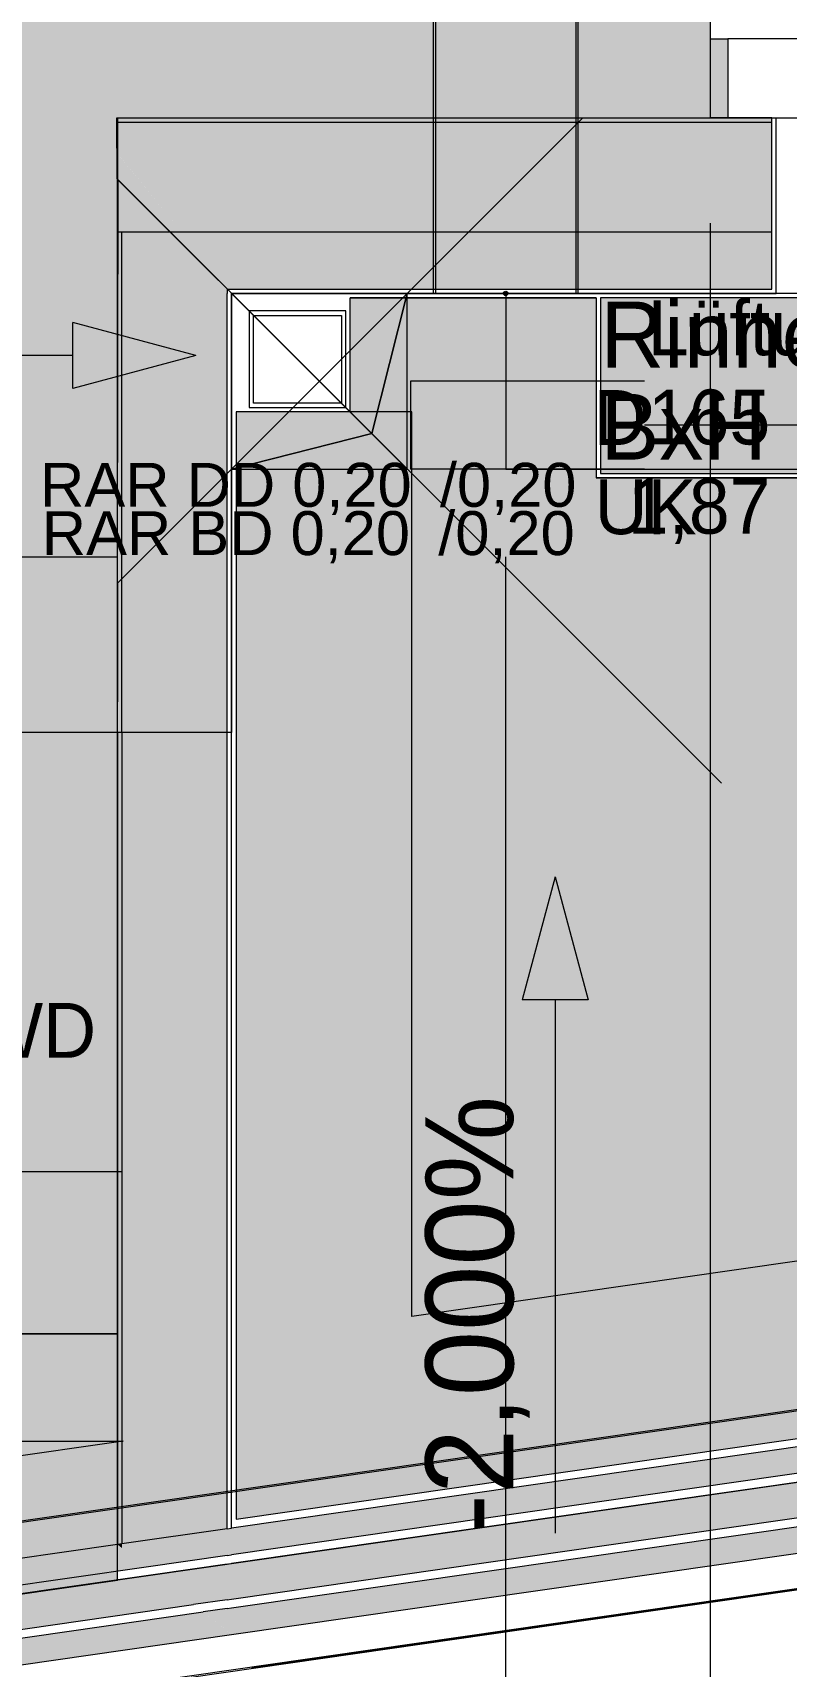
# Model space of a CAD drawing. Header units: metres. Extents: x -3.9 to 83, y -38 to 6.2.
# Drawn here: x 9.438 to 10.297, y -32.643 to -30.783 of the extents above; entities that cross this region are included whole.
import ezdxf

# ---------------------------------------------------------------- set-up
doc = ezdxf.new("R2010")
doc.units = ezdxf.units.M
doc.header["$MEASUREMENT"] = 0
for name, pattern in [('Achse', [0.004, 0.002, -0.001, 0, -0.001]), ('Baufluchtlinie', [0.013, 0.008, -0.005]), ('Grenzlinie', [0.008, 0.003, -0.005]), ('PUNKT', [1, 0, -1]), ('Punkt 1_1', [0.075, 0.025, -0.05]), ('Untersicht', [0.001, 0.0005, -0.0005])]:
    doc.linetypes.add(name, pattern=pattern)
for name, color, linetype in [('0._EG PP_2_110 Wand Aussen', 7, 'Continuous'), ('0._EG PP_2_210 Decke', 7, 'Continuous'), ('0._EG PP_2_220 Bodenaufbau', 7, 'Continuous'), ('0._EG PP_2_221 Bodenaufbau - Abdichtung', 7, 'Continuous'), ('0._EG PP_2_221 Bodenaufbau - Terrassenbelag', 7, 'Continuous'), ('0._EG PP_2_270 Deckendurchbruchsymbol', 7, 'Continuous'), ('0._EG PP_2_450 Absturzsicherung', 7, 'Continuous'), ('0._EG PP_2_520 Fixeinbauten', 7, 'Continuous'), ('0._EG PP_2_611 Entwässerung', 7, 'Continuous'), ('0._EG PP_2_815 Raumbegrenzung', 7, 'Continuous'), ('0._EG PP_2_950 Polierplan Bemaßung', 7, 'Continuous'), ('0._EG PP_2_955 Polierplan Beschriftung', 7, 'Continuous'), ('0._EG PP_2_Bauwerke_Gebäude - Haus.verm', 7, 'Continuous'), ('0._EG PP_2_Bauwerke_Stützmauer.verm', 7, 'Continuous'), ('0._EG PP_2_Kataster Grenzen_Grundstücksgrenze.verm', 7, 'Continuous'), ('0._EG PP_2_Neubau_840 Baulinien', 7, 'Continuous')]:
    doc.layers.add(name, color=color, linetype=linetype)
doc.styles.add('ERSTELLTER_STIL_1', font='arial.ttf')
doc.styles.add('ERSTELLTER_STIL_2', font='')
doc.styles.get('ERSTELLTER_STIL_2').set_extended_font_data('Eurostile')
doc.linetypes.add('Grenze Grundstück', pattern='A,0,[1,415_260415_PP_VA_1_3 0 EG1.Shx,S=0.00031746,R=0,X=0,Y=0],-0.04,0', length=0.04)

msp = doc.modelspace()

# ---------------------------------------------------------------- hatches: boundary and pattern name
at = {"layer": '0._EG PP_2_110 Wand Aussen', "linetype": 'Continuous', "lineweight": 13, "true_color": 0x3f7f02}
for points in [[(9.355, -30.88), (9.5019, -30.88), (9.355, -30.7)], [(9.355, -30.7), (9.5019, -30.88), (9.535, -30.88), (9.535, -30.7)], [(9.535, -30.7), (9.535, -30.88), (10.21, -30.88), (10.21, -30.79), (10.21, -30.7)], [(9.355, -30.88), (9.355, -31.58), (9.535, -31.58), (9.535, -30.9206), (9.5019, -30.88)], [(9.535, -30.88), (9.5019, -30.88), (9.5059, -30.885), (9.535, -30.885)], [(9.535, -30.885), (9.5059, -30.885), (9.535, -30.9206)], [(9.355, -31.58), (9.355, -32.265), (9.535, -32.265), (9.535, -31.58)], [(9.355, -32.571), (9.5349, -32.5452), (9.535, -32.265), (9.355, -32.265)]]:
    msp.add_hatch(color=76, dxfattribs=at).paths.add_polyline_path(points)
at = {"layer": '0._EG PP_2_110 Wand Aussen', "linetype": 'Continuous', "lineweight": 13, "true_color": 0xff6400}
for points in [[(10.23, -30.88), (10.23, -30.79), (10.21, -30.79), (10.21, -30.88)], [(9.535, -30.885), (9.535, -30.9206), (9.6079, -31.01), (10.28, -31.01), (10.28, -30.885)], [(9.54, -31.01), (9.54, -30.9268), (9.535, -30.9206), (9.535, -31.01)], [(9.6079, -31.01), (9.54, -30.9268), (9.54, -31.01)], [(9.54, -31.01), (9.54, -31.075), (9.66, -31.075), (9.66, -31.0739), (9.6079, -31.01)], [(9.66, -31.01), (9.6079, -31.01), (9.66, -31.0739)], [(9.66, -31.01), (9.66, -31.0739), (9.6609, -31.075), (10.28, -31.075), (10.28, -31.01)], [(9.54, -31.075), (9.54, -31.58), (9.66, -31.58), (9.66, -31.075)], [(9.6609, -31.075), (9.66, -31.0739), (9.66, -31.075)], [(9.66, -32.4868), (9.66, -31.58), (9.54, -31.58), (9.54, -32.504)]]:
    msp.add_hatch(color=30, dxfattribs=at).paths.add_polyline_path(points)
at = {"layer": '0._EG PP_2_110 Wand Aussen', "linetype": 'Continuous', "lineweight": 0, "true_color": 0x373737}
for points in [[(9.535, -30.885), (10.28, -30.885), (10.28, -30.88), (9.535, -30.88)], [(9.535, -31.01), (9.535, -31.58), (9.54, -31.58), (9.54, -31.01)], [(9.54, -32.504), (9.54, -31.58), (9.535, -31.58), (9.535, -32.5047)]]:
    msp.add_hatch(color=250, dxfattribs=at).paths.add_polyline_path(points)
at = {"layer": '0._EG PP_2_220 Bodenaufbau', "linetype": 'Continuous', "lineweight": 0, "true_color": 0x000000}
msp.add_hatch(color=18, dxfattribs=at).paths.add_polyline_path([(9.67, -32.4759), (18.4055, -31.22), (18.4099, -30.185), (18.2099, -30.185), (18.2062, -31.0466), (9.87, -32.2451), (9.87, -31.215), (9.67, -31.215)])
at = {"layer": '0._EG PP_2_221 Bodenaufbau - Terrassenbelag', "linetype": 'Continuous', "lineweight": 0, "true_color": 0x111111}
msp.add_hatch(color=250, dxfattribs=at).paths.add_polyline_path([(9.8, -31.215), (9.87, -31.215), (9.87, -32.2451), (18.2062, -31.0466), (18.2099, -30.185), (18.0091, -30.185), (18.0091, -30.315), (17.85, -30.315), (17.85, -30.39), (15.59, -30.39), (15.59, -30.185), (15.345, -30.185), (15.345, -30.595), (14.935, -30.595), (14.935, -30.185), (14.665, -30.185), (14.665, -30.39), (12.755, -30.39), (12.755, -30.185), (12.52, -30.185), (12.52, -31.08), (12.535, -31.08), (12.535, -31.495), (12.125, -31.495), (12.125, -31.085), (11.99, -31.085), (11.99, -31.29), (10.08, -31.29), (10.08, -31.085), (9.8, -31.085)])
at = {"layer": '0._EG PP_2_270 Deckendurchbruchsymbol', "linetype": 'Continuous', "lineweight": 0, "true_color": 0x000000}
msp.add_hatch(color=18, dxfattribs=at).paths.add_polyline_path([(9.665, -31.28), (9.865, -31.28), (9.865, -31.08), (9.8246, -31.2396)])
at = {"layer": '0._EG PP_2_450 Absturzsicherung', "linetype": 'Continuous', "lineweight": 13, "true_color": 0xff6400}
for points in [[(18.6406, -31.1963), (9.665, -32.486), (9.665, -32.5164), (18.6404, -31.2267)], [(18.7302, -31.2744), (9.665, -32.577), (9.665, -32.6073), (18.7301, -31.3047)], [(9.54, -32.504), (9.54, -32.5087), (9.5675, -32.5304), (9.66, -32.5171), (9.66, -32.4868)], [(9.66, -32.4868), (9.66, -32.5171), (9.665, -32.5164), (9.665, -32.486)], [(9.535, -32.5047), (9.355, -32.5306), (9.3225, -32.5656), (9.5675, -32.5304)], [(9.535, -32.5047), (9.54, -32.5087), (9.54, -32.504)], [(9.225, -32.6705), (9.665, -32.6073), (9.6325, -32.5816), (9.2575, -32.6355)], [(9.6325, -32.5816), (9.66, -32.6033), (9.66, -32.5777)], [(9.66, -32.6033), (9.665, -32.6073), (9.665, -32.577), (9.66, -32.5777)]]:
    msp.add_hatch(color=30, dxfattribs=at).paths.add_polyline_path(points)
at = {"layer": '0._EG PP_2_450 Absturzsicherung', "linetype": 'Continuous', "lineweight": 13, "true_color": 0xb85600}
for points in [[(18.6804, -31.231), (9.665, -32.5265), (9.665, -32.5669), (18.6803, -31.2714)], [(9.5784, -32.5389), (9.6217, -32.5731), (9.66, -32.5676), (9.66, -32.5272)], [(9.66, -32.5272), (9.66, -32.5676), (9.665, -32.5669), (9.665, -32.5265)], [(9.2684, -32.6239), (9.6217, -32.5731), (9.5784, -32.5389), (9.3117, -32.5772)]]:
    msp.add_hatch(color=32, dxfattribs=at).paths.add_polyline_path(points)
at = {"layer": '0._EG PP_2_611 Entwässerung', "linetype": 'Continuous', "lineweight": 13, "true_color": 0x89cdad}
msp.add_hatch(color=123, dxfattribs=at).paths.add_polyline_path([(10.085, -31.285), (11.985, -31.285), (11.985, -31.085), (10.085, -31.085)])
at = {"layer": '0._EG PP_2_950 Polierplan Bemaßung', "linetype": 'Continuous', "lineweight": 0, "true_color": 0x000000}
msp.add_hatch(color=18, dxfattribs=at).paths.add_polyline_path([(9.9745, -31.08), (9.9747, -31.081), (9.9753, -31.0818), (9.9761, -31.0823), (9.977, -31.0825), (9.978, -31.0823), (9.9788, -31.0818), (9.9793, -31.081), (9.9795, -31.08), (9.9793, -31.079), (9.9788, -31.0782), (9.978, -31.0777), (9.977, -31.0775), (9.9761, -31.0777), (9.9753, -31.0782), (9.9747, -31.079)])
at = {"layer": '0._EG PP_2_950 Polierplan Bemaßung', "linetype": 'Continuous', "lineweight": 13, "true_color": 0x6c6cff}
for points in [[(9.6243, -31.1507), (9.4843, -31.1132), (9.4843, -31.1882)], [(10.0333, -31.7445), (9.9958, -31.8844), (10.0708, -31.8844)]]:
    msp.add_hatch(color=171, dxfattribs=at).paths.add_polyline_path(points)

# ---------------------------------------------------------------- linework, layer by layer
at = {"layer": '0._EG PP_2_110 Wand Aussen', "color": 7, "linetype": 'Continuous', "lineweight": 18, "ltscale": 1000}
for p, q in [((10.21, -30.79), (10.21, -30.7)), ((10.21, -30.79), (10.21, -30.7)), ((10.21, -30.88), (10.21, -30.79)), ((10.21, -30.88), (10.21, -30.79)), ((10.21, -30.88), (10.21, -30.79)), ((9.535, -30.88), (9.535, -30.885)), ((9.535, -30.88), (10.21, -30.88)), ((9.535, -30.88), (9.535, -30.885)), ((9.535, -30.885), (9.535, -30.9206)), ((9.535, -30.885), (9.535, -30.9206)), ((9.535, -30.9206), (9.535, -31.01)), ((9.535, -30.9206), (9.535, -31.01)), ((9.535, -31.58), (9.535, -31.01)), ((9.66, -32.4868), (9.54, -32.504)), ((9.66, -32.4868), (9.54, -32.504)), ((9.66, -32.4868), (9.665, -32.486)), ((9.66, -32.4868), (9.665, -32.486)), ((9.54, -32.504), (9.535, -32.5047)), ((9.54, -32.504), (9.535, -32.5047)), ((9.66, -32.5171), (9.5675, -32.5304)), ((9.66, -32.5171), (9.665, -32.5164)), ((9.66, -32.5272), (9.5784, -32.5389)), ((9.66, -32.5272), (9.665, -32.5265)), ((9.66, -32.5676), (9.6217, -32.5731)), ((9.66, -32.5676), (9.665, -32.5669)), ((9.66, -32.5777), (9.6325, -32.5816)), ((9.66, -32.5777), (9.665, -32.577))]:
    msp.add_line(p, q, dxfattribs=at)
at = {"layer": '0._EG PP_2_110 Wand Aussen', "color": 7, "linetype": 'Continuous', "lineweight": 13, "ltscale": 1000}
for p, q in [((10.33, -30.79), (10.23, -30.79)), ((10.23, -30.79), (10.23, -30.88)), ((10.28, -30.88), (10.21, -30.88)), ((10.28, -30.88), (10.21, -30.88)), ((10.28, -30.88), (10.21, -30.88)), ((10.23, -30.88), (10.33, -30.88)), ((10.28, -30.88), (10.285, -30.88)), ((10.28, -31.075), (10.28, -30.88)), ((10.28, -30.88), (10.285, -30.88)), ((10.28, -30.88), (10.285, -30.88)), ((10.285, -30.885), (10.285, -30.88)), ((10.285, -30.885), (10.285, -30.88)), ((9.535, -30.885), (10.28, -30.885)), ((10.285, -31.01), (10.285, -30.885)), ((10.285, -31.01), (10.285, -30.885)), ((9.54, -31.58), (9.54, -31.01)), ((10.285, -31.075), (10.285, -31.01)), ((10.285, -31.075), (10.285, -31.01)), ((9.66, -31.075), (9.66, -31.08)), ((9.66, -31.075), (9.6609, -31.075)), ((9.66, -31.075), (9.66, -31.08)), ((9.66, -31.58), (9.66, -31.08)), ((9.6609, -31.075), (10.28, -31.075)), ((10.28, -31.08), (10.285, -31.08)), ((10.285, -31.08), (10.285, -31.075)), ((10.285, -31.08), (10.285, -31.075)), ((11.785, -31.08), (10.285, -31.08)), ((10.285, -31.08), (10.285, -31.08)), ((9.54, -31.58), (9.54, -32.504)), ((9.66, -32.4868), (9.66, -31.58))]:
    msp.add_line(p, q, dxfattribs=at)
at = {"layer": '0._EG PP_2_110 Wand Aussen', "color": 1, "linetype": 'Baufluchtlinie', "lineweight": 0, "ltscale": 1000}
for p, q in [((9.535, -31.01), (9.54, -31.01)), ((9.535, -31.01), (9.54, -31.01)), ((9.54, -31.01), (9.6079, -31.01)), ((9.54, -31.01), (9.6079, -31.01)), ((9.6079, -31.01), (10.28, -31.01))]:
    msp.add_line(p, q, dxfattribs=at)
at = {"layer": '0._EG PP_2_110 Wand Aussen', "color": 16, "linetype": 'Untersicht', "lineweight": 13, "ltscale": 1000, "true_color": 0x7e0000, "flags": 128}
for points in [[(9.8945, -30.7), (9.8945, -30.88)], [(10.0595, -30.88), (10.0595, -30.7)], [(9.8945, -30.88), (9.8945, -30.885)], [(10.0595, -30.885), (10.0595, -30.88)], [(9.8945, -30.885), (9.8945, -31.01)], [(10.0595, -31.01), (10.0595, -30.885)], [(9.8945, -31.01), (9.8945, -31.075)], [(10.0595, -31.075), (10.0595, -31.01)], [(9.8945, -31.075), (9.8945, -31.08)], [(10.0595, -31.08), (10.0595, -31.075)]]:
    msp.add_lwpolyline(points, dxfattribs=at)
at = {"layer": '0._EG PP_2_110 Wand Aussen', "color": 7, "linetype": 'Continuous', "lineweight": 13, "ltscale": 1000, "flags": 128}
msp.add_lwpolyline([(10.23, -30.88), (10.21, -30.88), (10.21, -30.79), (10.23, -30.79)], close=True, dxfattribs=at)
for points in [[(9.665, -31.08), (9.8945, -31.08)], [(9.665, -31.58), (9.665, -31.08)], [(9.8945, -31.08), (10.0595, -31.08)], [(10.0595, -31.08), (10.28, -31.08)], [(9.66, -31.58), (9.54, -31.58)], [(9.66, -31.58), (9.54, -31.58)], [(9.665, -32.486), (9.665, -31.58)]]:
    msp.add_lwpolyline(points, dxfattribs=at)
at = {"layer": '0._EG PP_2_110 Wand Aussen', "color": 7, "linetype": 'Continuous', "lineweight": 18, "ltscale": 1000, "flags": 128}
for points in [[(9.535, -31.58), (9.355, -31.58)], [(9.535, -31.58), (9.355, -31.58)], [(9.535, -32.265), (9.535, -31.58)], [(9.535, -31.58), (9.535, -32.5047)], [(9.355, -32.265), (9.535, -32.265)]]:
    msp.add_lwpolyline(points, dxfattribs=at)
at = {"layer": '0._EG PP_2_110 Wand Aussen', "color": 8, "linetype": 'Continuous', "lineweight": 13, "ltscale": 1000, "flags": 128}
msp.add_lwpolyline([(9.355, -32.571), (9.5349, -32.5452), (9.535, -32.265), (9.355, -32.265)], close=True, dxfattribs=at)
at = {"layer": '0._EG PP_2_210 Decke', "color": 7, "linetype": 'Continuous', "lineweight": 13, "ltscale": 1000, "true_color": 0xf4f4f4, "flags": 128}
msp.add_lwpolyline([(5.305, -21.495), (0.1844, -21.495), (0.1967, -31.38), (9.535, -31.38), (9.535, -30.88), (12.385, -30.88), (12.385, -29.98), (18.7258, -29.98), (18.7621, -21.495), (12.465, -21.495), (12.465, -24.32), (13.0067, -24.32), (13.2326, -25.87), (9.875, -25.87), (7.875, -25.87), (7.875, -23.92), (5.305, -23.92)], close=True, dxfattribs=at)
at = {"layer": '0._EG PP_2_210 Decke', "color": 8, "linetype": 'Continuous', "lineweight": 13, "ltscale": 1000, "flags": 128}
msp.add_lwpolyline([(0.1962, -30.98), (0.1998, -33.8865), (18.7205, -31.2253), (18.7275, -29.58), (11.985, -29.58), (11.985, -30.48), (9.135, -30.48), (9.135, -30.98)], close=True, dxfattribs=at)
at = {"layer": '0._EG PP_2_220 Bodenaufbau', "color": 7, "linetype": 'Continuous', "lineweight": 13, "ltscale": 1000, "true_color": 0xf4f4f4, "flags": 128}
for points in [[(0.5091, -33.33), (0.1991, -33.3299), (0.1997, -33.8043), (18.4106, -31.1861), (18.4149, -30.18), (12.515, -30.18), (12.515, -31.08), (9.665, -31.08), (9.665, -31.58), (0.5066, -31.58)], [(0.5091, -33.33), (0.1991, -33.3299), (0.1997, -33.8057), (18.5407, -31.1689), (18.5449, -30.18), (12.515, -30.18), (12.515, -31.08), (9.665, -31.08), (9.665, -31.58), (0.5066, -31.58)], [(9.67, -32.4759), (18.4055, -31.22), (18.4099, -30.185), (18.2099, -30.185), (18.2062, -31.0466), (9.87, -32.2451), (9.87, -31.215), (9.67, -31.215)]]:
    msp.add_lwpolyline(points, close=True, dxfattribs=at)
at = {"layer": '0._EG PP_2_221 Bodenaufbau - Abdichtung', "color": 171, "linetype": 'Untersicht', "lineweight": 13, "ltscale": 1000, "true_color": 0x6c6cff, "flags": 128}
for points in [[(9.5341, -30.88), (10.065, -30.88)], [(9.5346, -30.9496), (9.5341, -30.88)], [(9.765, -31.18), (10.065, -30.88)], [(10.065, -30.88), (9.765, -31.18)], [(10.065, -30.88), (12.4525, -30.88)], [(9.765, -31.18), (9.5346, -30.9496)], [(9.535, -31.41), (9.535, -31.38), (9.5359, -30.9509)], [(9.5359, -30.9509), (9.765, -31.18)], [(9.765, -31.18), (9.535, -31.41)], [(9.5353, -31.4097), (9.765, -31.18)], [(10.9297, -32.3447), (9.765, -31.18)], [(9.765, -31.18), (10.9297, -32.3447)], [(9.5349, -32.5452), (9.5353, -31.4097)], [(10.9297, -32.3447), (9.5349, -32.5452)]]:
    msp.add_lwpolyline(points, dxfattribs=at)
at = {"layer": '0._EG PP_2_221 Bodenaufbau - Terrassenbelag', "color": 7, "linetype": 'Continuous', "lineweight": 18, "ltscale": 1000, "flags": 128}
for points in [[(18.2062, -31.0466), (9.87, -32.2451)], [(9.8, -31.0848), (10.08, -31.0848)], [(9.8, -31.085), (10.08, -31.085)], [(9.8, -31.215), (9.8, -31.085)], [(10.08, -31.085), (10.08, -31.29)], [(9.87, -31.215), (9.8, -31.215)], [(9.87, -32.2451), (9.87, -31.215)], [(10.08, -31.2898), (11.99, -31.2898)], [(10.08, -31.29), (11.99, -31.29)]]:
    msp.add_lwpolyline(points, dxfattribs=at)
at = {"layer": '0._EG PP_2_270 Deckendurchbruchsymbol', "color": 7, "linetype": 'Untersicht', "lineweight": 13, "ltscale": 1000}
for p, q in [((9.665, -31.28), (9.865, -31.08)), ((9.665, -31.08), (9.865, -31.28))]:
    msp.add_line(p, q, dxfattribs=at)
at = {"layer": '0._EG PP_2_270 Deckendurchbruchsymbol', "color": 7, "linetype": 'Continuous', "lineweight": 13, "ltscale": 1000, "flags": 128}
for points in [[(9.8246, -31.2396), (9.865, -31.08), (9.665, -31.08), (9.665, -31.28)], [(9.665, -31.28), (9.865, -31.28), (9.865, -31.08), (9.8246, -31.2396)]]:
    msp.add_lwpolyline(points, close=True, dxfattribs=at)
at = {"layer": '0._EG PP_2_270 Deckendurchbruchsymbol', "color": 7, "linetype": 'Untersicht', "lineweight": 13, "ltscale": 1000, "flags": 128}
msp.add_lwpolyline([(9.865, -31.28), (9.865, -31.08), (9.665, -31.08), (9.665, -31.28)], close=True, dxfattribs=at)
at = {"layer": '0._EG PP_2_450 Absturzsicherung', "color": 7, "linetype": 'Continuous', "lineweight": 18, "ltscale": 1000}
for p, q in [((18.6404, -31.2267), (9.665, -32.5164)), ((18.6704, -31.2325), (9.665, -32.5265)), ((9.665, -32.5669), (18.6803, -31.2714)), ((9.665, -32.577), (18.7202, -31.2758)), ((9.5675, -32.5304), (9.3225, -32.5656)), ((9.5784, -32.5389), (9.3117, -32.5772)), ((9.2684, -32.6239), (9.6217, -32.5731)), ((9.2575, -32.6355), (9.6325, -32.5816))]:
    msp.add_line(p, q, dxfattribs=at)
at = {"layer": '0._EG PP_2_450 Absturzsicherung', "color": 7, "linetype": 'Continuous', "lineweight": 18, "ltscale": 1000, "flags": 128}
for points in [[(18.6406, -31.1963), (9.665, -32.486)], [(9.665, -32.6073), (18.7301, -31.3047)], [(9.535, -32.5047), (9.355, -32.5306)], [(9.225, -32.6705), (9.665, -32.6073)]]:
    msp.add_lwpolyline(points, dxfattribs=at)
at = {"layer": '0._EG PP_2_520 Fixeinbauten', "color": 8, "linetype": 'Untersicht', "lineweight": 0, "ltscale": 1000, "flags": 128}
for points in [[(9.897, -30.7), (9.897, -31.08)], [(10.057, -30.7), (10.057, -31.08)], [(9.897, -31.08), (9.9009, -31.08), (9.9123, -31.08), (9.93, -31.08), (9.9523, -31.08), (9.977, -31.08), (10.0018, -31.08), (10.0241, -31.08), (10.0418, -31.08), (10.0531, -31.08), (10.057, -31.08)]]:
    msp.add_lwpolyline(points, dxfattribs=at)
at = {"layer": '0._EG PP_2_611 Entwässerung', "color": 8, "linetype": 'Untersicht', "lineweight": 0, "ltscale": 1000}
for p, q in [((12.135, -31.18), (9.8685, -31.18)), ((9.8685, -31.18), (9.8685, -31.28)), ((12.135, -31.28), (9.8685, -31.28))]:
    msp.add_line(p, q, dxfattribs=at)
at = {"layer": '0._EG PP_2_611 Entwässerung', "color": 76, "linetype": 'Achse', "lineweight": 13, "ltscale": 1000, "true_color": 0x3f7f02}
msp.add_line((12.135, -31.23), (9.8685, -31.23), dxfattribs=at)
at = {"layer": '0._EG PP_2_611 Entwässerung', "color": 123, "linetype": 'Continuous', "lineweight": 13, "ltscale": 1000, "true_color": 0x89cdad, "flags": 128}
msp.add_lwpolyline([(10.085, -31.285), (11.985, -31.285), (11.985, -31.085), (10.085, -31.085)], close=True, dxfattribs=at)
at = {"layer": '0._EG PP_2_611 Entwässerung', "color": 171, "linetype": 'Continuous', "lineweight": 13, "ltscale": 1000, "true_color": 0x6c6cff, "flags": 128}
for points in [[(9.685, -31.21), (9.795, -31.21), (9.795, -31.1), (9.685, -31.1)], [(9.69, -31.105), (9.79, -31.105), (9.79, -31.205), (9.69, -31.205)]]:
    msp.add_lwpolyline(points, close=True, dxfattribs=at)
at = {"layer": '0._EG PP_2_815 Raumbegrenzung', "color": 8, "linetype": 'PUNKT', "lineweight": 13, "ltscale": 1000, "flags": 128}
msp.add_lwpolyline([(0.507, -31.58), (0.5097, -33.8066), (18.4104, -31.2344), (18.4149, -30.18)], dxfattribs=at)
at = {"layer": '0._EG PP_2_815 Raumbegrenzung', "color": 8, "linetype": 'Punkt 1_1', "lineweight": 13, "ltscale": 1000, "flags": 128}
msp.add_lwpolyline([(9.665, -31.835), (9.665, -31.51)], dxfattribs=at)
msp.add_lwpolyline([(0.5091, -32.8077), (0.508, -32.3869), (9.5416, -32.3869), (0.199, -33.7301), (0.199, -33.33), (0.5091, -33.33)], close=True, dxfattribs=at)
at = {"layer": '0._EG PP_2_950 Polierplan Bemaßung', "color": 76, "linetype": 'Continuous', "lineweight": 13, "ltscale": 1000, "true_color": 0x3f7f02}
for p, q in [((10.21, -34.47), (10.21, -31)), ((9.977, -34.47), (9.977, -31.38))]:
    msp.add_line(p, q, dxfattribs=at)
at = {"layer": '0._EG PP_2_950 Polierplan Bemaßung', "color": 7, "linetype": 'Continuous', "lineweight": 13, "ltscale": 1000}
for p, q in [((9.977, -31.0825), (9.977, -31.28)), ((9.977, -31.28), (10.077, -31.28)), ((10.077, -31.28), (10.614, -31.28)), ((9.003, -32.08), (9.54, -32.08))]:
    msp.add_line(p, q, dxfattribs=at)
at = {"layer": '0._EG PP_2_950 Polierplan Bemaßung', "color": 171, "linetype": 'Continuous', "lineweight": 13, "ltscale": 1000, "true_color": 0x6c6cff}
for p, q in [((9.4843, -31.1882), (9.4843, -31.1132)), ((9.6243, -31.1507), (9.4843, -31.1132)), ((9.4843, -31.1507), (9.4243, -31.1507)), ((9.6243, -31.1507), (9.4843, -31.1882)), ((10.0333, -31.7445), (9.9958, -31.8844)), ((10.0333, -31.7445), (10.0708, -31.8844)), ((10.0708, -31.8844), (9.9958, -31.8844)), ((10.0333, -31.8844), (10.0333, -31.9445)), ((10.0333, -31.9445), (10.0333, -32.4919))]:
    msp.add_line(p, q, dxfattribs=at)
at = {"layer": '0._EG PP_2_950 Polierplan Bemaßung', "color": 7, "linetype": 'Continuous', "lineweight": 13, "ltscale": 1000}
msp.add_circle((9.977, -31.08), 0.0025, dxfattribs=at)
at = {"layer": '0._EG PP_2_Bauwerke_Gebäude - Haus.verm', "color": 9, "linetype": 'Continuous', "lineweight": 13, "ltscale": 1000}
msp.add_line((11.3247, -32.4105), (5.2161, -33.2899), dxfattribs=at)
at = {"layer": '0._EG PP_2_Bauwerke_Stützmauer.verm', "color": 9, "linetype": 'Continuous', "lineweight": 13, "ltscale": 1000}
msp.add_line((11.3247, -32.4105), (5.2161, -33.2899), dxfattribs=at)
at = {"layer": '0._EG PP_2_Kataster Grenzen_Grundstücksgrenze.verm', "color": 96, "linetype": 'Continuous', "lineweight": 13, "ltscale": 1000, "true_color": 0x007e00}
msp.add_line((18.6507, -31.3565), (0.1655, -34.0127), dxfattribs=at)
at = {"layer": '0._EG PP_2_Neubau_840 Baulinien', "color": 76, "linetype": 'Grenze Grundstück', "lineweight": 13, "ltscale": 1000, "true_color": 0x3f7f02, "flags": 128}
msp.add_lwpolyline([(0, -0.0002), (18.985, -0.0012), (18.958, -11.4452), (18.9035, -19.5703), (18.8486, -31.3281), (0.0665, -34.0269), (0.0564, -12.2031)], close=True, dxfattribs=at)
at = {"layer": '0._EG PP_2_Neubau_840 Baulinien', "color": 1, "linetype": 'Grenzlinie', "lineweight": 25, "ltscale": 1000, "true_color": 0xfb0106, "flags": 128}
msp.add_lwpolyline([(-2.7377, -37.8391), (0.1189, -37.4187), (0.0665, -34.0269), (18.8486, -31.3281), (22.8486, -30.6897)], dxfattribs=at)
msp.add_lwpolyline([(-2.7377, -37.8391), (0.1189, -37.4187), (0.0665, -34.0269), (18.8486, -31.3281), (22.8486, -30.6897)], dxfattribs=at)

# ---------------------------------------------------------------- texts
at = {"layer": '0._EG PP_2_270 Deckendurchbruchsymbol', "color": 1, "linetype": 'Continuous', "lineweight": 0, "char_height": 0.05, "attachment_point": 8, "style": 'ERSTELLTER_STIL_1'}
for s, insert in [('\\A1;{\\pqc;\\pt0;\\fArial|b0|i0|c0|p0;\\W1.000000;RAR DD 0,20\\fArial|b0|i0|c0|p0;\\W1.000000;\\A1{\\H.66x;\\S^  ;}\\fArial|b0|i0|c0|p0;\\W1.000000; /0,20\\fArial|b0|i0|c0|p0;\\W1.000000;\\A1{\\H.66x;\\S^  ;}\\fArial|b0|i0|c0|p0;\\W1.000000;\\fArial|b0|i0|c0|p0;\\W1.000000;\\A1{\\H.66x;\\S^  ;}}', (9.765, -31.3376)), ('\\A1;{\\pqc;\\pt0;\\fArial|b0|i0|c0|p0;\\W1.000000;RAR BD 0,20\\fArial|b0|i0|c0|p0;\\W1.000000;\\A1{\\H.66x;\\S^  ;}\\fArial|b0|i0|c0|p0;\\W1.000000; /0,20\\fArial|b0|i0|c0|p0;\\W1.000000;\\A1{\\H.66x;\\S^  ;}\\fArial|b0|i0|c0|p0;\\W1.000000;\\fArial|b0|i0|c0|p0;\\W1.000000;\\A1{\\H.66x;\\S^  ;}}', (9.765, -31.3926))]:
    msp.add_mtext(s, dxfattribs=dict(at, insert=insert))
at = {"layer": '0._EG PP_2_950 Polierplan Bemaßung', "color": 7, "linetype": 'Continuous', "lineweight": 13, "char_height": 0.0625, "style": 'ERSTELLTER_STIL_2'}
for s, insert, attachment_point in [('\\A1;{\\pql;\\pt0,1;\\fEurostile|b0|i0|c0|p0;\\W1.000000;}', (10.077, -31.0769), 1), ('\\A1;{\\pql;\\pt0,1;\\fEurostile|b0|i0|c0|p0;\\W1.000000;Lüftung-WD\\fEurostile|b0|i0|c0|p0;\\W1.000000;\\A1{\\H.66x;\\S^  ;}\\fEurostile|b0|i0|c0|p0;\\W1.000000;\\fEurostile|b0|i0|c0|p0;\\W1.000000;\\A1{\\H.66x;\\S^  ;}\\fEurostile|b0|i0|c0|p0;\\W1.000000;\\fEurostile|b0|i0|c0|p0;\\W1.000000;\\fEurostile|b0|i0|c0|p0;\\W1.000000;\\fEurostile|b0|i0|c0|p0;\\W1.000000;\\fEurostile|b0|i0|c0|p0;\\W1.000000;\\fEurostile|b0|i0|c0|p0;\\W1.000000;\\fEurostile|b0|i0|c0|p0;\\W1.000000;\\A1{\\H.66x;\\S^  ;}\\fEurostile|b0|i0|c0|p0;\\W1.000000;\\fEurostile|b0|i0|c0|p0;\\W1.000000;\\A1{\\H.66x;\\S^  ;}\\fEurostile|b0|i0|c0|p0;\\W1.000000;\\fEurostile|b0|i0|c0|p0;\\W1.000000;\\fEurostile|b0|i0|c0|p0;\\W1.000000;\\fEurostile|b0|i0|c0|p0;\\W1.000000;\\fEurostile|b0|i0|c0|p0;\\W1.000000;\\fEurostile|b0|i0|c0|p0;\\W1.000000;\\fEurostile|b0|i0|c0|p0;\\W1.000000;\\A1{\\H.66x;\\S^  ;}\\fEurostile|b0|i0|c0|p0;\\W1.000000;\\fEurostile|b0|i0|c0|p0;\\W1.000000;\\A1{\\H.66x;\\S^  ;}\\fEurostile|b0|i0|c0|p0;\\W1.000000;\\fEurostile|b0|i0|c0|p0;\\W1.000000;\\fEurostile|b0|i0|c0|p0;\\W1.000000;\\fEurostile|b0|i0|c0|p0;\\W1.000000;\\fEurostile|b0|i0|c0|p0;\\W1.000000;\\fEurostile|b0|i0|c0|p0;\\W1.000000;\\fEurostile|b0|i0|c0|p0;\\W1.000000;\\A1{\\H.66x;\\S^  ;}\\fEurostile|b0|i0|c0|p0;\\W1.000000;\\fEurostile|b0|i0|c0|p0;\\W1.000000;\\A1{\\H.66x;\\S^  ;}\\fEurostile|b0|i0|c0|p0;\\W1.000000;\\fEurostile|b0|i0|c0|p0;\\W1.000000;\\fEurostile|b0|i0|c0|p0;\\W1.000000;\\fEurostile|b0|i0|c0|p0;\\W1.000000;\\fEurostile|b0|i0|c0|p0;\\W1.000000;\\fEurostile|b0|i0|c0|p0;\\W1.000000;\\fEurostile|b0|i0|c0|p0;\\W1.000000;\\A1{\\H.66x;\\S^  ;}\\fEurostile|b0|i0|c0|p0;\\W1.000000;\\fEurostile|b0|i0|c0|p0;\\W1.000000;\\A1{\\H.66x;\\S^  ;}\\fEurostile|b0|i0|c0|p0;\\W1.000000;\\fEurostile|b0|i0|c0|p0;\\W1.000000;\\fEurostile|b0|i0|c0|p0;\\W1.000000;\\fEurostile|b0|i0|c0|p0;\\W1.000000;\\fEurostile|b0|i0|c0|p0;\\W1.000000;\\fEurostile|b0|i0|c0|p0;\\W1.000000;\\fEurostile|b0|i0|c0|p0;\\W1.000000;\\A1{\\H.66x;\\S^  ;}\\fEurostile|b0|i0|c0|p0;\\W1.000000;}', (10.1388, -31.088), 1), ('\\A1;{\\pql;\\pt0,1;\\fEurostile|b0|i0|c0|p0;\\W1.000000;D}', (10.077, -31.1901), 1), ('\\A1;{\\pql;\\pt0,1;\\fEurostile|b0|i0|c0|p0;\\W1.000000;165\\fEurostile|b0|i0|c0|p0;\\W1.000000;\\A1{\\H.66x;\\S^  ;}\\fEurostile|b0|i0|c0|p0;\\W1.000000; mm\\fEurostile|b0|i0|c0|p0;\\W1.000000;\\A1{\\H.66x;\\S^  ;}\\fEurostile|b0|i0|c0|p0;\\W1.000000;\\fEurostile|b0|i0|c0|p0;\\W1.000000;\\fEurostile|b0|i0|c0|p0;\\W1.000000;\\fEurostile|b0|i0|c0|p0;\\W1.000000;\\fEurostile|b0|i0|c0|p0;\\W1.000000;\\fEurostile|b0|i0|c0|p0;\\W1.000000;\\fEurostile|b0|i0|c0|p0;\\W1.000000;\\A1{\\H.66x;\\S^  ;}\\fEurostile|b0|i0|c0|p0;\\W1.000000;\\fEurostile|b0|i0|c0|p0;\\W1.000000;\\A1{\\H.66x;\\S^  ;}\\fEurostile|b0|i0|c0|p0;\\W1.000000;\\fEurostile|b0|i0|c0|p0;\\W1.000000;\\fEurostile|b0|i0|c0|p0;\\W1.000000;\\fEurostile|b0|i0|c0|p0;\\W1.000000;\\fEurostile|b0|i0|c0|p0;\\W1.000000;\\fEurostile|b0|i0|c0|p0;\\W1.000000;\\fEurostile|b0|i0|c0|p0;\\W1.000000;\\A1{\\H.66x;\\S^  ;}\\fEurostile|b0|i0|c0|p0;\\W1.000000;\\fEurostile|b0|i0|c0|p0;\\W1.000000;\\A1{\\H.66x;\\S^  ;}\\fEurostile|b0|i0|c0|p0;\\W1.000000;\\fEurostile|b0|i0|c0|p0;\\W1.000000;\\fEurostile|b0|i0|c0|p0;\\W1.000000;\\fEurostile|b0|i0|c0|p0;\\W1.000000;\\fEurostile|b0|i0|c0|p0;\\W1.000000;\\fEurostile|b0|i0|c0|p0;\\W1.000000;\\fEurostile|b0|i0|c0|p0;\\W1.000000;\\A1{\\H.66x;\\S^  ;}\\fEurostile|b0|i0|c0|p0;\\W1.000000;\\fEurostile|b0|i0|c0|p0;\\W1.000000;\\A1{\\H.66x;\\S^  ;}\\fEurostile|b0|i0|c0|p0;\\W1.000000;\\fEurostile|b0|i0|c0|p0;\\W1.000000;\\fEurostile|b0|i0|c0|p0;\\W1.000000;\\fEurostile|b0|i0|c0|p0;\\W1.000000;\\fEurostile|b0|i0|c0|p0;\\W1.000000;\\fEurostile|b0|i0|c0|p0;\\W1.000000;\\fEurostile|b0|i0|c0|p0;\\W1.000000;\\A1{\\H.66x;\\S^  ;}\\fEurostile|b0|i0|c0|p0;\\W1.000000;\\fEurostile|b0|i0|c0|p0;\\W1.000000;\\A1{\\H.66x;\\S^  ;}\\fEurostile|b0|i0|c0|p0;\\W1.000000;\\fEurostile|b0|i0|c0|p0;\\W1.000000;\\fEurostile|b0|i0|c0|p0;\\W1.000000;\\fEurostile|b0|i0|c0|p0;\\W1.000000;\\fEurostile|b0|i0|c0|p0;\\W1.000000;\\fEurostile|b0|i0|c0|p0;\\W1.000000;\\fEurostile|b0|i0|c0|p0;\\W1.000000;\\A1{\\H.66x;\\S^  ;}\\fEurostile|b0|i0|c0|p0;\\W1.000000;}', (10.1388, -31.1895), 1), ('\\A1;{\\pqr;\\pt0,1;\\fEurostile|b0|i0|c0|p0;\\W1.000000;UK}', (10.1943, -31.2917), 3), ('\\A1;{\\pqr;\\pt0,1;\\fEurostile|b0|i0|c0|p0;\\W1.000000;1,87\\fEurostile|b0|i0|c0|p0;\\W1.000000;\\A1{\\H.66x;\\S^  ;}\\fEurostile|b0|i0|c0|p0;\\W1.000000;\\fEurostile|b0|i0|c0|p0;\\W1.000000;\\A1{\\H.66x;\\S^  ;}\\fEurostile|b0|i0|c0|p0;\\W1.000000;\\fEurostile|b0|i0|c0|p0;\\W1.000000;\\fEurostile|b0|i0|c0|p0;\\W1.000000;\\fEurostile|b0|i0|c0|p0;\\W1.000000;\\fEurostile|b0|i0|c0|p0;\\W1.000000;\\fEurostile|b0|i0|c0|p0;\\W1.000000;\\fEurostile|b0|i0|c0|p0;\\W1.000000;\\A1{\\H.66x;\\S^  ;}\\fEurostile|b0|i0|c0|p0;\\W1.000000;\\fEurostile|b0|i0|c0|p0;\\W1.000000;\\A1{\\H.66x;\\S^  ;}\\fEurostile|b0|i0|c0|p0;\\W1.000000;\\fEurostile|b0|i0|c0|p0;\\W1.000000;\\fEurostile|b0|i0|c0|p0;\\W1.000000;\\fEurostile|b0|i0|c0|p0;\\W1.000000;\\fEurostile|b0|i0|c0|p0;\\W1.000000;\\fEurostile|b0|i0|c0|p0;\\W1.000000;\\fEurostile|b0|i0|c0|p0;\\W1.000000;\\A1{\\H.66x;\\S^  ;}\\fEurostile|b0|i0|c0|p0;\\W1.000000;\\fEurostile|b0|i0|c0|p0;\\W1.000000;\\A1{\\H.66x;\\S^  ;}\\fEurostile|b0|i0|c0|p0;\\W1.000000;\\fEurostile|b0|i0|c0|p0;\\W1.000000;\\fEurostile|b0|i0|c0|p0;\\W1.000000;\\fEurostile|b0|i0|c0|p0;\\W1.000000;\\fEurostile|b0|i0|c0|p0;\\W1.000000;\\fEurostile|b0|i0|c0|p0;\\W1.000000;\\fEurostile|b0|i0|c0|p0;\\W1.000000;\\A1{\\H.66x;\\S^  ;}\\fEurostile|b0|i0|c0|p0;\\W1.000000;\\fEurostile|b0|i0|c0|p0;\\W1.000000;\\fEurostile|b0|i0|c0|p0;\\W1.000000;\\fEurostile|b0|i0|c0|p0;\\W1.000000;\\fEurostile|b0|i0|c0|p0;\\W1.000000;\\fEurostile|b0|i0|c0|p0;\\W1.000000;\\fEurostile|b0|i0|c0|p0;\\W1.000000;\\fEurostile|b0|i0|c0|p0;\\W1.000000;\\fEurostile|b0|i0|c0|p0;\\W1.000000;\\fEurostile|b0|i0|c0|p0;\\W1.000000;\\fEurostile|b0|i0|c0|p0;\\W1.000000;\\fEurostile|b0|i0|c0|p0;\\W1.000000;\\fEurostile|b0|i0|c0|p0;\\W1.000000;\\fEurostile|b0|i0|c0|p0;\\W1.000000;\\fEurostile|b0|i0|c0|p0;\\W1.000000;\\fEurostile|b0|i0|c0|p0;\\W1.000000;\\fEurostile|b0|i0|c0|p0;\\W1.000000;\\fEurostile|b0|i0|c0|p0;\\W1.000000;\\fEurostile|b0|i0|c0|p0;\\W1.000000;}', (10.3858, -31.2911), 3), ('\\A1;{\\pql;\\pt0,1;\\fEurostile|b0|i0|c0|p0;\\W1.000000;Lüftung-WD\\fEurostile|b0|i0|c0|p0;\\W1.000000;\\A1{\\H.66x;\\S^  ;}\\fEurostile|b0|i0|c0|p0;\\W1.000000;\\fEurostile|b0|i0|c0|p0;\\W1.000000;\\A1{\\H.66x;\\S^  ;}\\fEurostile|b0|i0|c0|p0;\\W1.000000;\\fEurostile|b0|i0|c0|p0;\\W1.000000;\\fEurostile|b0|i0|c0|p0;\\W1.000000;\\fEurostile|b0|i0|c0|p0;\\W1.000000;\\fEurostile|b0|i0|c0|p0;\\W1.000000;\\fEurostile|b0|i0|c0|p0;\\W1.000000;\\fEurostile|b0|i0|c0|p0;\\W1.000000;\\A1{\\H.66x;\\S^  ;}\\fEurostile|b0|i0|c0|p0;\\W1.000000;\\fEurostile|b0|i0|c0|p0;\\W1.000000;\\A1{\\H.66x;\\S^  ;}\\fEurostile|b0|i0|c0|p0;\\W1.000000;\\fEurostile|b0|i0|c0|p0;\\W1.000000;\\fEurostile|b0|i0|c0|p0;\\W1.000000;\\fEurostile|b0|i0|c0|p0;\\W1.000000;\\fEurostile|b0|i0|c0|p0;\\W1.000000;\\fEurostile|b0|i0|c0|p0;\\W1.000000;\\fEurostile|b0|i0|c0|p0;\\W1.000000;\\A1{\\H.66x;\\S^  ;}\\fEurostile|b0|i0|c0|p0;\\W1.000000;\\fEurostile|b0|i0|c0|p0;\\W1.000000;\\A1{\\H.66x;\\S^  ;}\\fEurostile|b0|i0|c0|p0;\\W1.000000;\\fEurostile|b0|i0|c0|p0;\\W1.000000;\\fEurostile|b0|i0|c0|p0;\\W1.000000;\\fEurostile|b0|i0|c0|p0;\\W1.000000;\\fEurostile|b0|i0|c0|p0;\\W1.000000;\\fEurostile|b0|i0|c0|p0;\\W1.000000;\\fEurostile|b0|i0|c0|p0;\\W1.000000;\\A1{\\H.66x;\\S^  ;}\\fEurostile|b0|i0|c0|p0;\\W1.000000;\\fEurostile|b0|i0|c0|p0;\\W1.000000;\\A1{\\H.66x;\\S^  ;}\\fEurostile|b0|i0|c0|p0;\\W1.000000;\\fEurostile|b0|i0|c0|p0;\\W1.000000;\\fEurostile|b0|i0|c0|p0;\\W1.000000;\\fEurostile|b0|i0|c0|p0;\\W1.000000;\\fEurostile|b0|i0|c0|p0;\\W1.000000;\\fEurostile|b0|i0|c0|p0;\\W1.000000;\\fEurostile|b0|i0|c0|p0;\\W1.000000;\\A1{\\H.66x;\\S^  ;}\\fEurostile|b0|i0|c0|p0;\\W1.000000;\\fEurostile|b0|i0|c0|p0;\\W1.000000;\\A1{\\H.66x;\\S^  ;}\\fEurostile|b0|i0|c0|p0;\\W1.000000;\\fEurostile|b0|i0|c0|p0;\\W1.000000;\\fEurostile|b0|i0|c0|p0;\\W1.000000;\\fEurostile|b0|i0|c0|p0;\\W1.000000;\\fEurostile|b0|i0|c0|p0;\\W1.000000;\\fEurostile|b0|i0|c0|p0;\\W1.000000;\\fEurostile|b0|i0|c0|p0;\\W1.000000;\\A1{\\H.66x;\\S^  ;}\\fEurostile|b0|i0|c0|p0;\\W1.000000;}', (9.0648, -31.888), 1)]:
    msp.add_mtext(s, dxfattribs=dict(at, insert=insert, attachment_point=attachment_point))
at = {"layer": '0._EG PP_2_950 Polierplan Bemaßung', "color": 171, "linetype": 'Continuous', "lineweight": 13, "true_color": 0x6c6cff, "insert": (10.0043, -32.4919), "char_height": 0.1, "attachment_point": 7, "rotation": 90, "style": 'ERSTELLTER_STIL_2'}
msp.add_mtext('\\A1;{\\pql;\\fEurostile|b0|i0|c0|p0;\\W1.000000;-2,000\\fEurostile|b0|i0|c0|p0;\\W1.000000;%}', dxfattribs=at)
at = {"layer": '0._EG PP_2_955 Polierplan Beschriftung', "color": 7, "linetype": 'Continuous', "lineweight": 13, "char_height": 0.075, "attachment_point": 1, "style": 'ERSTELLTER_STIL_2'}
for s, insert in [('\\A1;{\\pql;\\fEurostile|b0|i0|c0|p0;\\W1.000000;Rinne ungeschützt\\fEurostile|b0|i0|c0|p0;\\W1.000000;  }', (10.085, -31.0894)), ('\\A1;{\\pql;\\pt0,1;\\fEurostile|b0|i0|c0|p0;\\W1.000000;BxH }', (10.085, -31.1943))]:
    msp.add_mtext(s, dxfattribs=dict(at, insert=insert))

doc.saveas('drawing.dxf')
